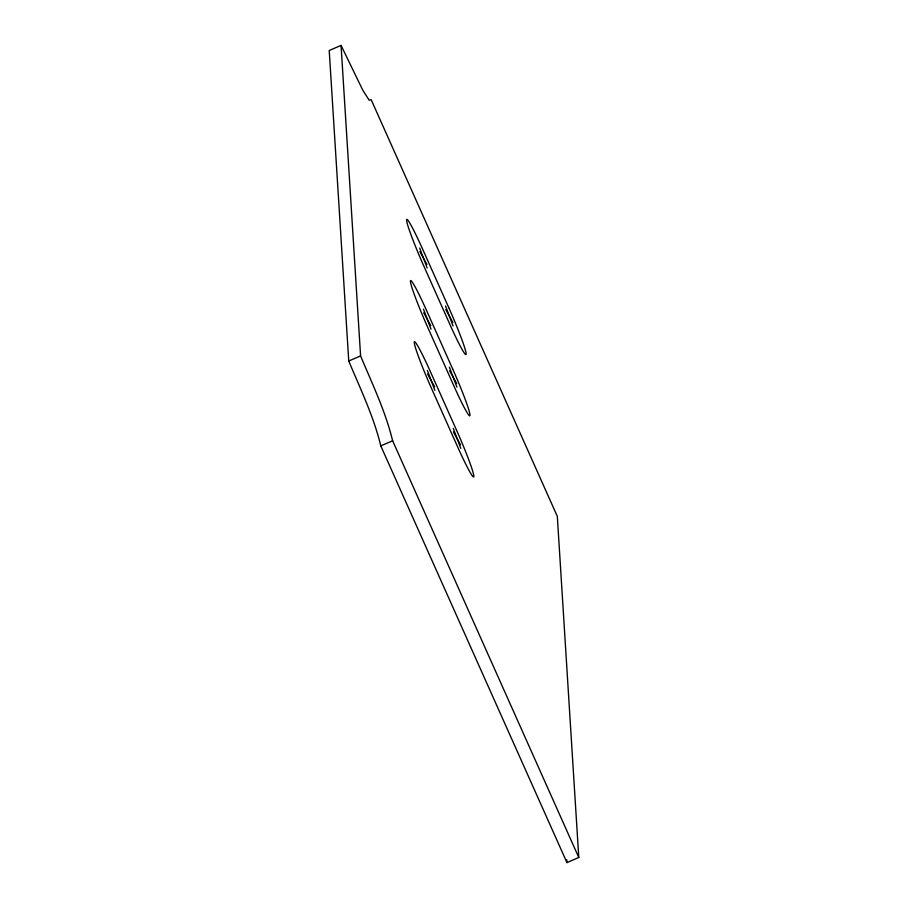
<?xml version="1.0" encoding="UTF-8"?>
<svg xmlns="http://www.w3.org/2000/svg" width="908" height="908" viewBox="0 0 908 908"><rect width="100%" height="100%" fill="white"/><g stroke="black" fill="none" stroke-linecap="round" stroke-linejoin="round"><path stroke-width="1.36" d="M341.056 45.4L329.218 50.508L348.751 361.021C360.374 388.896 373.676 416.42 380.793 445.885L566.944 862.6L578.782 857.492L557.319 516.38L371.168 99.676L369.17 100.232L362.746 90.108L341.056 45.4L360.589 355.913C372.212 383.789 385.514 411.313 392.631 440.777L578.782 857.492M348.751 361.021L360.589 355.913M380.793 445.885L392.631 440.777M419.859 251.607L426.953 264.398M445.76 309.583L452.854 322.374M423.707 312.795L430.801 325.586M449.608 370.77L456.701 383.562M427.555 373.983L434.66 386.774M453.455 431.958L460.549 444.75M445.533 305.973L453.081 325.983M419.632 247.998L427.18 268.008M449.381 367.161L456.928 387.16M423.48 309.185L431.028 329.195M453.228 428.349L460.776 448.348M427.327 370.373L434.887 390.372M566.762 859.774L566.944 862.6M448.779 307.687L422.89 249.723A42.006 2.849 66.7 0 0 406.568 220.326A42.006 2.849 66.7 0 0 423.934 266.294L449.823 324.258A42.006 2.849 66.7 0 0 466.133 353.666A42.006 2.849 66.7 0 0 448.779 307.687M452.638 368.875L426.737 310.899A42.006 2.849 66.7 0 0 410.427 281.503A42.006 2.849 66.7 0 0 427.781 327.47L453.671 385.446A42.006 2.849 66.7 0 0 469.992 414.843A42.006 2.849 66.7 0 0 452.638 368.875M456.486 430.063L430.585 372.087A42.006 2.849 66.7 0 0 414.275 342.691A42.006 2.849 66.7 0 0 431.629 388.658L457.53 446.634A42.006 2.849 66.7 0 0 473.84 476.03A42.006 2.849 66.7 0 0 456.486 430.063"/></g></svg>
